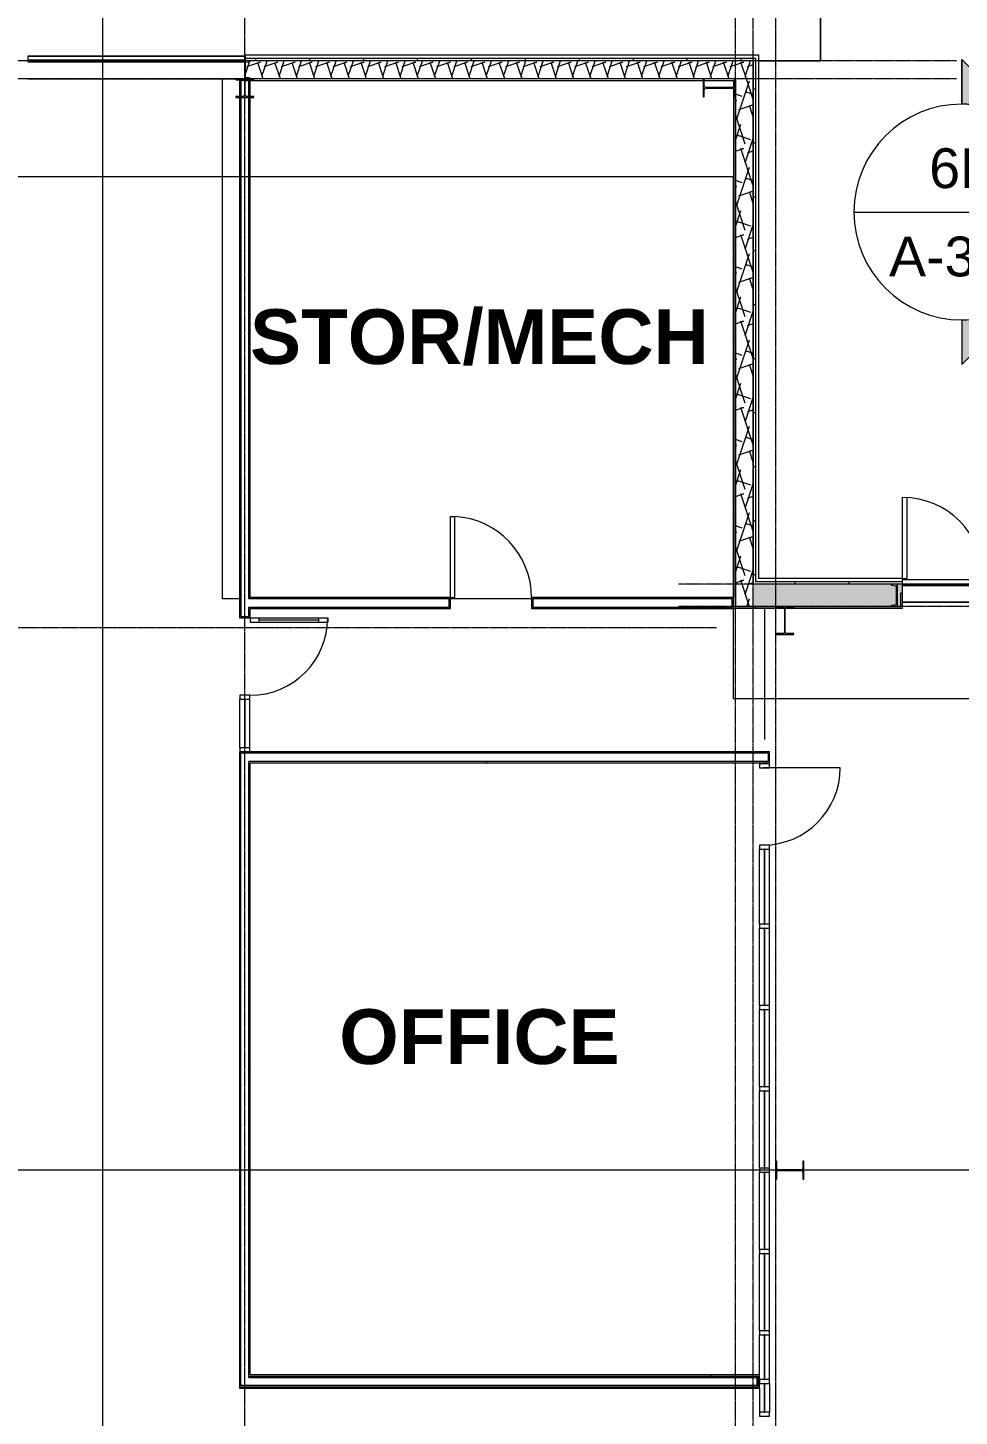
# Model space of a CAD drawing. Header units: inches. Extents: x 25369 to 33163, y -23509 to -20274.
# Drawn here: x 28390 to 28804, y -21494 to -20877 of the extents above; entities that cross this region are included whole.
import ezdxf

# ---------------------------------------------------------------- set-up
doc = ezdxf.new("R2010")
doc.units = ezdxf.units.IN
doc.header["$MEASUREMENT"] = 0
doc.linetypes.add('Grid Line 1_2_', pattern=[0.875, 0.5, -0.125, 0.125, -0.125])
for name, color, linetype, lineweight in [('A-AREA', 32, 'Continuous', 70), ('A-DOOR', 31, 'Continuous', 13), ('A-DOOR-GLAZ', 31, 'Continuous', 15), ('A-FLOR', 192, 'Continuous', 13), ('A-GLAZ-CURT', 52, 'Continuous', 13), ('A-GLAZ-CWMG', 51, 'Continuous', 13), ('A-WALL', 113, 'Continuous', 13), ('A-WALL-PATT', 111, 'Continuous', 25), ('C-TOPO', 7, 'Continuous', 13), ('EOP-PR', 4, 'Continuous', 70), ('G-ANNO-SYMB', 111, 'Continuous', 9), ('I-WALL', 2, 'Continuous', 13), ('L-SITE-WALL', 31, 'Continuous', 13), ('M-AREA-IDEN', 171, 'Continuous', 9), ('S-BEAM', 12, 'Continuous', 13), ('S-COLS', 52, 'Continuous', 13), ('S-GRID', 1, 'Continuous', 9)]:
    doc.layers.add(name, color=color, linetype=linetype, lineweight=lineweight)
doc.styles.add('Arial_1', font='arial.ttf', dxfattribs={"height": 17.703593})
doc.styles.add('Arial_B', font='arialbd.ttf', dxfattribs={"height": 24.354149})
pattern_1 = [(45, (5931.104, 0), (-19.00703, 19.00703), []), (45, (5931.104, 28.8), (-19.00703, 19.00703), [])]
pattern_2 = [(0, (5931.104, 0), (61.44, 15.36), [2.534, -43.546, 2.534, -43.546, -245.76]), (0, (5931.104, 0), (61.44, 15.36), [-92.16, 2.534, -89.626, 2.534, -43.546, -107.52]), (0, (5931.104, 0), (61.44, 15.36), [-230.4, 2.534, -28.186, 2.534, -74.266]), (120, (5954.144, 7.68), (-44.02215, 45.528601), [2.534, -43.546, 2.534, -43.546, -245.76]), (120, (5954.144, 7.68), (-44.02215, 45.528601), [-92.16, 2.534, -89.626, 2.534, -43.546, -107.52]), (120, (5954.144, 7.68), (-44.02215, 45.528601), [-230.4, 2.534, -28.186, 2.534, -74.266]), (240, (5961.824, 38.4), (-17.41785, -60.888601), [2.534, -43.546, 2.534, -43.546, -245.76]), (240, (5961.824, 38.4), (-17.41785, -60.888601), [-92.16, 2.534, -89.626, 2.534, -43.546, -107.52]), (240, (5961.824, 38.4), (-17.41785, -60.888601), [-230.4, 2.534, -28.186, 2.534, -74.266])]
pattern_3 = [(161.57, (5932.064, 0.96), (-7.6802237, -0.0009796), [0, -54.643, 6.067, 0]), (18.43, (5930.144, 0.96), (-7.6802237, 0.0009796), [0, -54.643, 6.067, 0]), (108.43, (5932.064, 0.96), (3.8382953, -19.20136532), [18.211, -42.499]), (71.57, (5930.144, 0.96), (3.8382953, 19.20136532), [18.211, -42.499])]
pattern_4 = [(0, (5931.104, 0), (0, 24), []), (90, (5931.104, 0), (-24, 1e-15), [])]

# ---------------------------------------------------------------- blocks, each defined once
blk = doc.blocks.new('Struct_Xcel_Sports Complex_rvt-2-Overall Floor Plan')
at = {"layer": 'A-FLOR', "color": 43, "lineweight": 9}
for p, q in [((22545.2, -21130.93), (22545.2, -20899.55)), ((22552.7, -21130.93), (22545.2, -21130.93)), ((22682.64, -21130.93), (22646.64, -21130.93)), ((22847.77, -21132.3), (22919.77, -21132.3))]:
    blk.add_line(p, q, dxfattribs=at)
at = {"layer": 'L-SITE-WALL', "color": 43, "lineweight": 9}
for p, q in [((22847.77, -21124.3), (22919.77, -21124.3)), ((22919.77, -21132.3), (22847.77, -21132.3))]:
    blk.add_line(p, q, dxfattribs=at)
blk = doc.blocks.new('Single-Glass 1 - 2_  10 7_16_ x96_-1835913-Overall Floor Plan')
at = {"layer": 'A-DOOR', "color": 7}
for p, q in [((15.21875, -2.4375), (15.21875, -6.4375)), ((17.21875, -2.4375), (15.21875, -2.4375)), ((17.21875, -2.4375), (17.21875, -6.4375)), ((15.21875, -6.4375), (17.21875, -6.4375)), ((15.21875, -32.875), (15.21875, -36.875)), ((15.21875, -32.875), (17.21875, -32.875)), ((17.21875, -36.875), (15.21875, -36.875)), ((17.21875, -32.875), (17.21875, -36.875))]:
    blk.add_line(p, q, dxfattribs=at)
at = {"layer": 'A-DOOR', "color": 43, "lineweight": 9}
for p, q in [((15.21875, -6.4375), (15.21875, -32.875)), ((17.21875, -6.4375), (17.21875, -32.875))]:
    blk.add_line(p, q, dxfattribs=at)
blk.add_arc((17.21875, -2.4375), 34.4375, 180, 270, dxfattribs=at)
at = {"layer": 'A-DOOR-GLAZ', "color": 7, "lineweight": 13}
blk.add_line((16.21875, -32.875), (16.21875, -6.4375), dxfattribs=at)
blk = doc.blocks.new('Single-Flush - 36_ x 84_-1318909-Overall Floor Plan')
at = {"layer": 'A-DOOR', "color": 7}
for p, q in [((16, -2.44), (16, -38.45)), ((18, -2.44), (16, -2.44)), ((18, -2.44), (18, -38.45)), ((18, -38.45), (16, -38.45))]:
    blk.add_line(p, q, dxfattribs=at)
at = {"layer": 'A-DOOR', "color": 43, "lineweight": 9}
blk.add_arc((18, -2.44), 36.07, 180, 266.82115, dxfattribs=at)
blk = doc.blocks.new('Double-Flush - 72_ x 96_-983185-Overall Floor Plan')
at = {"layer": 'A-DOOR', "color": 7}
for p, q in [((-36, -6.63), (-36, -42.63)), ((-36, -6.63), (-34, -6.63)), ((-34, -6.63), (-34, -42.63)), ((34, -6.63), (34, -42.57)), ((36, -6.63), (34, -6.63)), ((36, -6.63), (36, -42.63)), ((-36, -42.63), (-34, -42.63))]:
    blk.add_line(p, q, dxfattribs=at)
at = {"layer": 'A-DOOR', "color": 43, "lineweight": 9}
for centre, start, end in [((-36, -6.63), 270, 360), ((36, -6.63), 180, 270)]:
    blk.add_arc(centre, 36, start, end, dxfattribs=at)
blk = doc.blocks.new('Girt_Z - 8_D-1789509-Overall Floor Plan')
at = {"layer": 'S-BEAM', "color": 43, "lineweight": 9}
for p, q in [((22555.14, -20891.55), (22458.52, -20891.55)), ((22555.14, -20892.13), (22458.52, -20892.13)), ((22555.14, -20892.2), (22458.52, -20892.2)), ((22458.52, -20899.55), (22551.14, -20899.55))]:
    blk.add_line(p, q, dxfattribs=at)
blk = doc.blocks.new('Door_Single_Storefront - one-1371409-Overall Floor Plan')
at = {"layer": 'A-DOOR', "color": 43, "lineweight": 9}
blk.add_line((-17.21875, 34.4375), (-17.21875, 0), dxfattribs=at)
blk.add_arc((-17.21875, 0), 34.4375, 360, 90, dxfattribs=at)
blk = doc.blocks.new('System Panel - Interior Glazing-1220306-Overall Floor Plan')
at = {"layer": 'A-GLAZ-CURT', "color": 7}
for p, q in [((17.21875, 0.9375), (-17.21875, 0.9375)), ((-17.21875, 0.9375), (-17.21875, 0.5625)), ((-17.21875, 0.5625), (17.21875, 0.5625)), ((17.21875, 0.5625), (17.21875, 0.9375))]:
    blk.add_line(p, q, dxfattribs=at)
blk = doc.blocks.new('Rectangular Mullion - Interior 1_75_ x 4_5_-1214730-Overall Floor Plan')
at = {"layer": 'A-GLAZ-CWMG', "color": 43, "lineweight": 9}
for p, q in [((22799.52, -22650.74), (22799.52, -22616.3)), ((22804.02, -22650.74), (22804.02, -22616.3))]:
    blk.add_line(p, q, dxfattribs=at)
blk = doc.blocks.new('Rectangular Mullion - Interior 1_75_ x 4_5_-1835424-Overall Floor Plan')
at = {"layer": 'A-GLAZ-CWMG', "color": 7}
for p, q in [((0, 1.5), (-1.75, 1.5)), ((-1.75, 1.5), (-1.75, -3)), ((0, -3), (0, 1.5)), ((-1.75, -3), (0, -3))]:
    blk.add_line(p, q, dxfattribs=at)
blk = doc.blocks.new('Rectangular Mullion - Interior 1_75_ x 4_5_-1220285-Overall Floor Plan')
at = {"layer": 'A-GLAZ-CWMG', "color": 7}
for p, q in [((-0.875, 1.5), (0.875, 1.5)), ((-0.875, -3), (-0.875, 1.5)), ((0.875, 1.5), (0.875, -3)), ((0.875, -3), (-0.875, -3))]:
    blk.add_line(p, q, dxfattribs=at)
blk = doc.blocks.new('System Panel - Interior Glazing-1870418-Overall Floor Plan')
at = {"layer": 'A-GLAZ-CURT', "color": 7}
for p, q in [((9.94, 0.94), (-9.94, 0.94)), ((-9.94, 0.94), (-9.94, 0.56)), ((-9.94, 0.56), (9.94, 0.56)), ((9.94, 0.56), (9.94, 0.94))]:
    blk.add_line(p, q, dxfattribs=at)
blk = doc.blocks.new('Rectangular Mullion - Interior 1_75_ x 4_5_-1870416-Overall Floor Plan')
at = {"layer": 'A-GLAZ-CWMG', "color": 43, "lineweight": 9}
for p, q in [((22784.14, -21476.05), (22784.14, -21458.3)), ((22788.64, -21478.18), (22788.64, -21458.3))]:
    blk.add_line(p, q, dxfattribs=at)
blk = doc.blocks.new('System Panel - Interior Glazing-1835623-Overall Floor Plan')
at = {"layer": 'A-GLAZ-CURT', "color": 7}
for p, q in [((16.71875, 0.9375), (-16.71875, 0.9375)), ((-16.71875, 0.9375), (-16.71875, 0.5625)), ((-16.71875, 0.5625), (16.71875, 0.5625)), ((16.71875, 0.5625), (16.71875, 0.9375))]:
    blk.add_line(p, q, dxfattribs=at)
blk = doc.blocks.new('Rectangular Mullion - Interior 1_75_ x 4_5_-1835621-Overall Floor Plan')
at = {"layer": 'A-GLAZ-CWMG', "color": 43, "lineweight": 9}
for p, q in [((22784.14, -21275.62), (22784.14, -21242.18)), ((22788.64, -21275.62), (22788.64, -21242.18))]:
    blk.add_line(p, q, dxfattribs=at)
blk = doc.blocks.new('Rectangular Mullion - Interior 1_75_ x 4_5_-1314720-Overall Floor Plan')
at = {"layer": 'A-GLAZ-CWMG', "color": 7}
for p, q in [((-0.875, 1.5), (0.875, 1.5)), ((-0.875, -3), (-0.875, 1.5)), ((0.875, 1.5), (0.875, -3)), ((0.875, -3), (-0.875, -3))]:
    blk.add_line(p, q, dxfattribs=at)
blk = doc.blocks.new('Rectangular Mullion - Interior 1_75_ x 4_5_-1220307-Overall Floor Plan')
at = {"layer": 'A-GLAZ-CWMG', "color": 7}
for p, q in [((-1.75, 1.5), (0, 1.5)), ((-1.75, -3), (-1.75, 1.5)), ((0, 1.5), (0, -3)), ((0, -3), (-1.75, -3))]:
    blk.add_line(p, q, dxfattribs=at)
blk = doc.blocks.new('System Panel - Interior Glazing-1870739-Overall Floor Plan')
at = {"layer": 'A-GLAZ-CURT', "color": 7}
for p, q in [((6.41, -0.56), (-6.41, -0.56)), ((-6.41, -0.56), (-6.41, -0.94)), ((-6.41, -0.94), (6.41, -0.94)), ((6.41, -0.94), (6.41, -0.56))]:
    blk.add_line(p, q, dxfattribs=at)
blk = doc.blocks.new('Rectangular Mullion - Interior 1_75_ x 4_5_-1870859-Overall Floor Plan')
at = {"layer": 'A-GLAZ-CWMG', "color": 43, "lineweight": 9}
for p, q in [((22788.64, -21479.93), (22788.64, -21492.74)), ((22784.14, -21482.05), (22784.14, -21492.74))]:
    blk.add_line(p, q, dxfattribs=at)
blk = doc.blocks.new('Rectangular Mullion - Interior 1_75_ x 4_5_-1220290-Overall Floor Plan')
at = {"layer": 'A-GLAZ-CWMG', "color": 7}
for p, q in [((-0.875, 3), (0.875, 3)), ((-0.875, -1.5), (-0.875, 3)), ((0.875, 3), (0.875, -1.5)), ((0.875, -1.5), (-0.875, -1.5))]:
    blk.add_line(p, q, dxfattribs=at)
blk = doc.blocks.new('System Panel - Interior Glazing-1970507-Overall Floor Plan')
at = {"layer": 'A-GLAZ-CURT', "color": 7}
for p, q in [((10.828125, -0.5625), (-10.828125, -0.5625)), ((-10.828125, -0.5625), (-10.828125, -0.9375)), ((-10.828125, -0.9375), (10.828125, -0.9375)), ((10.828125, -0.9375), (10.828125, -0.5625))]:
    blk.add_line(p, q, dxfattribs=at)
blk = doc.blocks.new('Rectangular Mullion - Interior 1_75_ x 4_5_-1970506-Overall Floor Plan')
at = {"layer": 'A-GLAZ-CWMG', "color": 43, "lineweight": 9}
for p, q in [((22552.89, -21197.18), (22552.89, -21175.52)), ((22557.39, -21197.18), (22557.39, -21175.52))]:
    blk.add_line(p, q, dxfattribs=at)
blk = doc.blocks.new('Rectangular Mullion - Interior 1_75_ x 4_5_-1970396-Overall Floor Plan')
at = {"layer": 'A-GLAZ-CWMG', "color": 7}
for p, q in [((-1.75, 3), (0, 3)), ((-1.75, -1.5), (-1.75, 3)), ((0, 3), (0, -1.5)), ((0, -1.5), (-1.75, -1.5))]:
    blk.add_line(p, q, dxfattribs=at)
blk = doc.blocks.new('Rectangular Mullion - Interior 1_75_ x 4_5_-1970397-Overall Floor Plan')
at = {"layer": 'A-GLAZ-CWMG', "color": 7}
for p, q in [((0, 3), (-1.75, 3)), ((-1.75, 3), (-1.75, -1.5)), ((0, -1.5), (0, 3)), ((-1.75, -1.5), (0, -1.5))]:
    blk.add_line(p, q, dxfattribs=at)
blk = doc.blocks.new('Section - Section Head - Filled-1526-Overall Floor Plan')
at = {"layer": 'G-ANNO-SYMB'}
h = blk.add_hatch(color=256, dxfattribs=at)
edge = h.paths.add_edge_path(flags=0)
edge.add_line((-0.4268, 0.1768), (-0.25, 0.3536))
edge.add_line((-0.25, 0.3536), (-0.25, 0.25))
edge.add_arc((-0.25, 0), 0.25, 90, 135)
h = blk.add_hatch(color=256, dxfattribs=at)
edge = h.paths.add_edge_path(flags=0)
edge.add_arc((-0.25, 0), 0.25, 45, 90)
edge.add_line((-0.25, 0.25), (-0.25, 0.3536))
edge.add_line((-0.25, 0.3536), (-0.0732, 0.1768))
h = blk.add_hatch(color=256, dxfattribs=at)
edge = h.paths.add_edge_path(flags=0)
edge.add_arc((-0.25, 0), 0.2503, 137.9216, 180)
edge.add_line((-0.5003, 0), (-0.6036, 0))
edge.add_line((-0.6036, 0), (-0.4358, 0.1678))
h = blk.add_hatch(color=256, dxfattribs=at)
edge = h.paths.add_edge_path(flags=0)
edge.add_line((-0.0642, 0.1678), (0.1036, 0))
edge.add_line((0.1036, 0), (0.0003, 0))
edge.add_arc((-0.25, 0), 0.2503, 0, 42.0784)
for p, q in [((-0.25, 0.3536), (-0.6036, 0)), ((-0.25, 0.3536), (-0.4268, 0.1768)), ((-0.25, 0.3536), (0.1036, 0)), ((-0.25, 0.25), (-0.25, 0.3536)), ((-0.0732, 0.1768), (-0.25, 0.3536)), ((-0.25, 0.3536), (-0.25, 0.25)), ((-0.4358, 0.1678), (-0.6036, 0)), ((0.1036, 0), (-0.0642, 0.1678)), ((-0.6036, 0), (-0.5003, 0)), ((0.0003, 0), (0.1036, 0)), ((-0.5, 0), (-0.6036, 0)), ((0, 0), (0.1036, 0))]:
    blk.add_line(p, q, dxfattribs=at)
for radius, start, end in [(0.25, 360, 180), (0.25, 90, 135), (0.25, 45, 90), (0.2503, 137.9216, 180), (0.2503, 0, 42.0784), (0.25, 180, 360)]:
    blk.add_arc((-0.25, 0), radius, start, end, dxfattribs=at)

msp = doc.modelspace()

# ---------------------------------------------------------------- hatches: boundary and pattern name
at = {"layer": 'A-WALL-PATT', "lineweight": 9}
h = msp.add_hatch(dxfattribs=at)
h.set_pattern_fill('FP_21', color=253, style=0, pattern_type=2)
h.set_pattern_definition(pattern_4)
h.paths.add_polyline_path([(28486.37, -20891.55), (28713.49, -20891.55), (28713.49, -20890.55), (28486.37, -20890.55)], flags=0)
h = msp.add_hatch(dxfattribs=at)
h.set_pattern_fill('FP_18', color=253, style=0, pattern_type=2)
h.set_pattern_definition(pattern_3)
h.paths.add_polyline_path([(28486.37, -20899.55), (28712.49, -20899.55), (28712.49, -20891.55), (28486.37, -20891.55), (28486.37, -20893.96)], flags=0)
h = msp.add_hatch(dxfattribs=at)
h.set_pattern_fill('FP_21', color=253, style=0, pattern_type=2)
h.set_pattern_definition(pattern_4)
h.paths.add_polyline_path([(28713.49, -21135.05), (28713.49, -21134.3), (28712.49, -21134.3), (28712.49, -21135.05)], flags=0)
h.paths.add_polyline_path([(28712.49, -21124.3), (28713.49, -21124.3), (28713.49, -20891.55), (28712.49, -20891.55), (28712.49, -21116.68)], flags=0)
h = msp.add_hatch(dxfattribs=at)
h.set_pattern_fill('FP_17', color=253, style=0, pattern_type=2)
h.set_pattern_definition(pattern_2)
h.paths.add_polyline_path([(28483.81, -21480.8), (28484.43, -21480.8), (28484.43, -21198.93), (28483.81, -21198.93), (28483.81, -21476.05)], flags=0)
h.paths.add_polyline_path([(28486.24, -21139.33), (28486.24, -21138.71), (28484.43, -21138.71), (28484.43, -20899.55), (28483.81, -20899.55), (28483.81, -21139.33)], flags=0)
h = msp.add_hatch(dxfattribs=at)
h.set_pattern_fill('FP_17', color=253, style=0, pattern_type=2)
h.set_pattern_definition(pattern_2)
h.paths.add_polyline_path([(28488.68, -21476.05), (28488.68, -21203.18), (28488.06, -21203.18), (28488.06, -21476.05)], flags=0)
h.paths.add_polyline_path([(28488.68, -21139.33), (28488.68, -21134.55), (28488.06, -21134.55), (28488.06, -21138.71), (28486.24, -21138.71), (28486.24, -21139.33)], flags=0)
h.paths.add_polyline_path([(28488.06, -21130.93), (28488.68, -21130.93), (28488.68, -20899.55), (28484.43, -20899.55), (28484.43, -20900.18), (28488.06, -20900.18), (28488.06, -21019.85)], flags=0)
h = msp.add_hatch(dxfattribs=at)
h.set_pattern_fill('FP_18', color=253, style=0, pattern_type=2)
h.set_pattern_definition(pattern_3)
h.paths.add_polyline_path([(28712.49, -21134.3), (28712.49, -20899.55), (28704.49, -20899.55), (28704.49, -21134.3)], flags=0)
h = msp.add_hatch(dxfattribs=at)
h.set_pattern_fill('FP_21', color=253, style=0, pattern_type=2)
h.set_pattern_definition(pattern_4)
h.paths.add_polyline_path([(28713.49, -21124.3), (28778.87, -21124.3), (28778.87, -21123.3), (28713.49, -21123.3)], flags=0)
h.paths.add_polyline_path([(31911.37, -21124.3), (31912.12, -21124.3), (31912.12, -21123.3), (31899.87, -21123.3), (31899.87, -21124.3), (31909.06, -21124.3)], flags=0)
h.paths.add_polyline_path([(28859.87, -21124.3), (28859.87, -21123.3), (28850.87, -21123.3), (28850.87, -21124.3)], flags=0)
h.paths.add_polyline_path([(31733.59, -21124.3), (31863.87, -21124.3), (31863.87, -21123.3), (29003.87, -21123.3), (29003.87, -21124.3), (31172.11, -21124.3)], flags=0)
h = msp.add_hatch(dxfattribs=at)
h.set_pattern_fill('FP_18', color=253, style=0, pattern_type=2)
h.set_pattern_definition(pattern_3)
h.paths.add_polyline_path([(29557.84, -21134.3), (31863.12, -21134.3), (31863.12, -21128.43), (31863.87, -21128.43), (31863.87, -21124.3), (29003.87, -21124.3), (29003.87, -21128.43), (29004.62, -21128.43), (29004.62, -21134.3), (29487.66, -21134.3)], flags=0)
h.paths.add_polyline_path([(28712.49, -21134.3), (28778.12, -21134.3), (28778.12, -21128.43), (28778.87, -21128.43), (28778.87, -21124.3), (28712.49, -21124.3), (28712.49, -21126.36)], flags=0)
h.paths.add_polyline_path([(31911.37, -21134.3), (31911.37, -21124.3), (31899.87, -21124.3), (31899.87, -21128.43), (31900.62, -21128.43), (31900.62, -21134.3), (31909.06, -21134.3)], flags=0)
h.paths.add_polyline_path([(28851.62, -21134.3), (28859.12, -21134.3), (28859.12, -21128.43), (28859.87, -21128.43), (28859.87, -21124.3), (28850.87, -21124.3), (28850.87, -21128.43), (28851.62, -21128.43)], flags=0)
h = msp.add_hatch(dxfattribs=at)
h.set_pattern_fill('FP_17', color=253, style=0, pattern_type=2)
h.set_pattern_definition(pattern_2)
h.paths.add_polyline_path([(28614.37, -21132.74), (28614.37, -21130.93), (28703.74, -21130.93), (28703.74, -21130.3), (28613.74, -21130.3), (28613.74, -21132.74)], flags=0)
h.paths.add_polyline_path([(28577.74, -21132.74), (28577.74, -21130.3), (28488.68, -21130.3), (28488.68, -21130.93), (28577.12, -21130.93), (28577.12, -21132.74)], flags=0)
h = msp.add_hatch(dxfattribs=at)
h.set_pattern_fill('FP_17', color=253, style=0, pattern_type=2)
h.set_pattern_definition(pattern_2)
h.paths.add_polyline_path([(28680.52, -21135.18), (28703.74, -21135.18), (28703.74, -21130.93), (28703.12, -21130.93), (28703.12, -21134.55), (28614.37, -21134.55), (28614.37, -21132.74), (28613.74, -21132.74), (28613.74, -21135.18), (28645.43, -21135.18)], flags=0)
h.paths.add_polyline_path([(28577.74, -21135.18), (28577.74, -21132.74), (28577.12, -21132.74), (28577.12, -21134.55), (28488.68, -21134.55), (28488.68, -21135.18), (28505.06, -21135.18)], flags=0)
h = msp.add_hatch(dxfattribs=at)
h.set_pattern_fill('FP_17', color=253, style=0, pattern_type=2)
h.set_pattern_definition(pattern_2)
h.paths.add_polyline_path([(28719.74, -21199.55), (28719.74, -21198.93), (28484.43, -21198.93), (28484.43, -21199.55), (28719.12, -21199.55)], flags=0)
h = msp.add_hatch(dxfattribs=at)
h.set_pattern_fill('FP_17', color=253, style=0, pattern_type=2)
h.set_pattern_definition(pattern_2)
h.paths.add_polyline_path([(28645.43, -21203.8), (28719.74, -21203.8), (28719.74, -21199.55), (28719.12, -21199.55), (28719.12, -21203.18), (28488.68, -21203.18), (28488.68, -21203.8)], flags=0)
h = msp.add_hatch(dxfattribs=at)
h.set_pattern_fill('FP_17', color=253, style=0, pattern_type=2)
h.set_pattern_definition(pattern_2)
h.paths.add_polyline_path([(28483.81, -21481.43), (28714.62, -21481.43), (28714.62, -21477.3), (28713.99, -21477.3), (28713.99, -21480.8), (28483.81, -21480.8)], flags=0)
h = msp.add_hatch(dxfattribs=at)
h.set_pattern_fill('FP_17', color=253, style=0, pattern_type=2)
h.set_pattern_definition(pattern_2)
h.paths.add_polyline_path([(28714.62, -21476.68), (28715.24, -21476.68), (28715.24, -21476.05), (28488.06, -21476.05), (28488.06, -21476.68), (28645.43, -21476.68)], flags=0)
h = msp.add_hatch(dxfattribs=at)
h.set_pattern_fill('FP_17', color=253, style=0, pattern_type=2)
h.set_pattern_definition(pattern_2)
h.paths.add_polyline_path([(28713.99, -21477.3), (28714.62, -21477.3), (28714.62, -21476.68), (28488.06, -21476.68), (28488.06, -21477.3), (28645.43, -21477.3)], flags=0)
at = {"layer": 'S-COLS', "lineweight": 9}
h = msp.add_hatch(dxfattribs=at)
h.set_pattern_fill('FP_15', color=253, style=0, pattern_type=2)
h.set_pattern_definition(pattern_1)
h.paths.add_polyline_path([(28488.58, -20899.55), (28488.47, -20899.28), (28488.19, -20899.16), (28486.55, -20898.9), (28486.55, -20892.2), (28488.47, -20891.83), (28488.58, -20891.55), (28486.24, -20891.55), (28486.24, -20899.55), (28487.51, -20899.55)], flags=0)
h = msp.add_hatch(dxfattribs=at)
h.set_pattern_fill('FP_15', color=253, style=0, pattern_type=2)
h.set_pattern_definition(pattern_1)
h.paths.add_polyline_path([(28490.24, -20907.8), (28490.24, -20907.37), (28487.08, -20907.37), (28486.59, -20907.17), (28486.39, -20906.68), (28486.39, -20900.68), (28486.59, -20900.19), (28487.08, -20899.99), (28490.24, -20899.99), (28490.24, -20899.55), (28482.24, -20899.55), (28482.24, -20899.99), (28485.41, -20899.99), (28485.9, -20900.19), (28486.1, -20900.68), (28486.1, -20906.68), (28485.9, -20907.17), (28485.41, -20907.37), (28482.24, -20907.37), (28482.24, -20907.8)], flags=0)
h = msp.add_hatch(dxfattribs=at)
h.set_pattern_fill('FP_15', color=253, style=0, pattern_type=2)
h.set_pattern_definition(pattern_1)
h.paths.add_polyline_path([(28704.06, -20907.55), (28704.49, -20907.55), (28704.49, -20899.55), (28704.06, -20899.55), (28704.06, -20902.72), (28703.86, -20903.21), (28703.37, -20903.41), (28691.37, -20903.41), (28690.88, -20903.21), (28690.68, -20902.72), (28690.68, -20899.55), (28690.24, -20899.55), (28690.24, -20907.55), (28690.68, -20907.55), (28690.68, -20904.39), (28690.88, -20903.9), (28691.37, -20903.7), (28703.37, -20903.7), (28703.86, -20903.9), (28704.06, -20904.39)], flags=0)
h = msp.add_hatch(dxfattribs=at)
h.set_pattern_fill('FP_15', color=253, style=0, pattern_type=2)
h.set_pattern_definition(pattern_1)
h.paths.add_polyline_path([(28722.49, -21146.8), (28730.49, -21146.8), (28730.49, -21146.37), (28727.33, -21146.37), (28726.84, -21146.17), (28726.64, -21145.68), (28726.64, -21135.43), (28726.84, -21134.94), (28727.33, -21134.74), (28730.49, -21134.74), (28730.49, -21134.3), (28722.49, -21134.3), (28722.49, -21134.74), (28725.66, -21134.74), (28726.15, -21134.94), (28726.35, -21135.43), (28726.35, -21145.68), (28726.15, -21146.17), (28725.66, -21146.37), (28722.49, -21146.37)], flags=0)
h = msp.add_hatch(dxfattribs=at)
h.set_pattern_fill('FP_15', color=253, style=0, pattern_type=2)
h.set_pattern_definition(pattern_1)
h.paths.add_polyline_path([(28734.56, -21389.05), (28734.99, -21389.05), (28734.99, -21381.05), (28734.56, -21381.05), (28734.56, -21384.22), (28734.36, -21384.71), (28733.87, -21384.91), (28723.62, -21384.91), (28723.13, -21384.71), (28722.93, -21384.22), (28722.93, -21381.05), (28722.49, -21381.05), (28722.49, -21389.05), (28722.93, -21389.05), (28722.93, -21385.89), (28723.13, -21385.4), (28723.62, -21385.2), (28733.87, -21385.2), (28734.36, -21385.4), (28734.56, -21385.89)], flags=0)

# ---------------------------------------------------------------- linework, layer by layer
at = {"layer": 'A-AREA', "color": 43, "lineweight": 9}
msp.add_line((28717.68, -21193.43), (28717.68, -21135.05), dxfattribs=at)
at = {"layer": 'A-WALL', "color": 7}
for p, q in [((28486.31, -20889.48), (28389.68, -20889.48)), ((28389.68, -20889.48), (28389.68, -20891.05)), ((28389.68, -20891.05), (28486.31, -20891.05)), ((28486.31, -20891.05), (28486.31, -20889.48)), ((28714.99, -20889.05), (28486.37, -20889.05)), ((28486.37, -20889.05), (28486.37, -20900.3)), ((28713.49, -20890.55), (28486.37, -20890.55)), ((28712.49, -20891.55), (28486.37, -20891.55)), ((28712.49, -20891.55), (28712.49, -21124.3)), ((28713.49, -20890.55), (28713.49, -21123.3)), ((28714.99, -21121.8), (28714.99, -20889.05)), ((28484.43, -20900.18), (28488.06, -20900.18)), ((28484.43, -20900.18), (28484.43, -21138.71)), ((28704.49, -20899.55), (28486.37, -20899.55)), ((28486.37, -20900.3), (28703.74, -20900.3)), ((28488.06, -21130.93), (28488.06, -20900.18)), ((28703.74, -20900.3), (28703.74, -21130.3)), ((28704.49, -20899.55), (28704.49, -21134.3)), ((28778.87, -21123.3), (28713.49, -21123.3)), ((28778.87, -21121.8), (28714.99, -21121.8)), ((28778.87, -21135.05), (28778.87, -21121.8)), ((28778.87, -21124.3), (28712.49, -21124.3)), ((28778.87, -21128.43), (28778.12, -21128.43)), ((28778.12, -21134.3), (28778.12, -21128.43)), ((28577.12, -21130.93), (28488.06, -21130.93)), ((28488.06, -21138.71), (28488.06, -21134.55)), ((28488.06, -21134.55), (28577.12, -21134.55)), ((28577.12, -21134.55), (28577.12, -21130.93)), ((28614.37, -21130.93), (28614.37, -21134.55)), ((28703.12, -21130.93), (28614.37, -21130.93)), ((28614.37, -21134.55), (28703.12, -21134.55)), ((28703.12, -21134.55), (28703.12, -21130.93)), ((28703.74, -21135.05), (28778.87, -21135.05)), ((28704.49, -21134.3), (28778.12, -21134.3)), ((28712.49, -21135.05), (28712.49, -21134.3)), ((28713.49, -21135.05), (28713.49, -21134.3)), ((28484.43, -21138.71), (28488.06, -21138.71)), ((28719.12, -21199.55), (28484.43, -21199.55)), ((28484.43, -21480.8), (28484.43, -21199.55)), ((28719.12, -21203.18), (28488.06, -21203.18)), ((28488.06, -21477.3), (28488.06, -21203.18)), ((28719.12, -21199.55), (28719.12, -21203.18)), ((28713.99, -21480.8), (28483.81, -21480.8)), ((28483.81, -21481.43), (28714.62, -21481.43)), ((28488.06, -21476.68), (28714.62, -21476.68)), ((28488.06, -21477.3), (28713.99, -21477.3)), ((28713.99, -21477.3), (28713.99, -21480.8)), ((28714.62, -21481.43), (28714.62, -21476.68))]:
    msp.add_line(p, q, dxfattribs=at)
at = {"layer": 'C-TOPO', "color": 43, "lineweight": 9}
for p, q in [((28742.34, -20891.55), (28742.34, -20555.04)), ((28742.34, -20555.04), (28742.34, -20891.55)), ((28714.99, -20891.55), (28742.34, -20891.55)), ((28742.34, -20891.55), (28714.99, -20891.55)), ((28850.87, -21124.95), (28778.87, -21124.95)), ((28778.87, -21124.95), (28850.87, -21124.95))]:
    msp.add_line(p, q, dxfattribs=at)
at = {"layer": 'EOP-PR', "color": 43, "lineweight": 9}
for p, q in [((28742.34, -20891.55), (28742.34, -20555.04)), ((28714.99, -20891.55), (28742.34, -20891.55))]:
    msp.add_line(p, q, dxfattribs=at)
at = {"layer": 'G-ANNO-SYMB'}
for p, q in [((28422.96, -20695.61), (28422.96, -23077.29)), ((28703.74, -20943.13), (27936.59, -20943.13)), ((28703.74, -21175.35), (28703.74, -20943.13)), ((28757.26, -20958.81), (28853.26, -20958.81)), ((32514.71, -21175.35), (28703.74, -21175.35))]:
    msp.add_line(p, q, dxfattribs=at)
at = {"layer": 'I-WALL', "color": 7}
for p, q in [((28483.81, -20899.55), (28483.81, -21139.33)), ((28488.68, -20899.55), (28483.81, -20899.55)), ((28488.68, -21130.3), (28488.68, -20899.55)), ((28577.74, -21130.3), (28488.68, -21130.3)), ((28488.68, -21139.33), (28488.68, -21135.18)), ((28488.68, -21135.18), (28577.74, -21135.18)), ((28577.74, -21135.18), (28577.74, -21130.3)), ((28703.74, -21130.3), (28613.74, -21130.3)), ((28613.74, -21130.3), (28613.74, -21135.18)), ((28613.74, -21135.18), (28703.74, -21135.18)), ((28703.74, -21135.18), (28703.74, -21130.3)), ((28483.81, -21139.33), (28488.68, -21139.33)), ((28719.74, -21198.93), (28483.81, -21198.93)), ((28483.81, -21198.93), (28483.81, -21482.05)), ((28719.74, -21203.8), (28719.74, -21198.93)), ((28488.68, -21203.8), (28719.74, -21203.8)), ((28488.68, -21476.05), (28488.68, -21203.8)), ((28715.24, -21476.05), (28488.68, -21476.05)), ((28715.24, -21482.05), (28715.24, -21476.05)), ((28483.81, -21482.05), (28715.24, -21482.05))]:
    msp.add_line(p, q, dxfattribs=at)
at = {"layer": 'L-SITE-WALL', "color": 10, "lineweight": 9}
msp.add_line((28389.68, -20889.55), (28486.31, -20889.55), dxfattribs=at)
at = {"layer": 'L-SITE-WALL', "color": 43, "lineweight": 9}
for p, q in [((28778.87, -21122.3), (28850.87, -21122.3)), ((28850.87, -21124.3), (28778.87, -21124.3))]:
    msp.add_line(p, q, dxfattribs=at)
at = {"layer": 'S-COLS', "color": 7}
for p, q in [((28488.58, -20891.55), (28486.24, -20891.55)), ((28486.24, -20891.55), (28486.24, -20899.55)), ((28486.55, -20892.2), (28488.19, -20891.94)), ((28486.55, -20898.9), (28486.55, -20892.2)), ((28490.24, -20899.55), (28482.24, -20899.55)), ((28482.24, -20899.55), (28482.24, -20899.99)), ((28482.24, -20899.99), (28485.41, -20899.99)), ((28486.1, -20900.68), (28486.1, -20906.68)), ((28486.24, -20899.55), (28488.58, -20899.55)), ((28486.39, -20906.68), (28486.39, -20900.68)), ((28488.19, -20899.16), (28486.55, -20898.9)), ((28487.08, -20899.99), (28490.24, -20899.99)), ((28490.24, -20899.99), (28490.24, -20899.55)), ((28690.68, -20899.55), (28690.24, -20899.55)), ((28690.24, -20899.55), (28690.24, -20907.55)), ((28690.68, -20902.72), (28690.68, -20899.55)), ((28704.49, -20899.55), (28704.06, -20899.55)), ((28704.06, -20899.55), (28704.06, -20902.72)), ((28704.49, -20907.55), (28704.49, -20899.55)), ((28690.68, -20907.55), (28690.68, -20904.39)), ((28703.37, -20903.41), (28691.37, -20903.41)), ((28691.37, -20903.7), (28703.37, -20903.7)), ((28704.06, -20904.39), (28704.06, -20907.55)), ((28485.41, -20907.37), (28482.24, -20907.37)), ((28482.24, -20907.37), (28482.24, -20907.8)), ((28482.24, -20907.8), (28490.24, -20907.8)), ((28490.24, -20907.37), (28487.08, -20907.37)), ((28490.24, -20907.8), (28490.24, -20907.37)), ((28690.24, -20907.55), (28690.68, -20907.55)), ((28704.06, -20907.55), (28704.49, -20907.55)), ((28776.62, -21124.3), (28773.73, -21124.3)), ((28774.16, -21124.74), (28776.09, -21125.04)), ((28776.09, -21125.04), (28776.09, -21133.56)), ((28776.62, -21134.3), (28776.62, -21124.3)), ((28730.49, -21134.3), (28722.49, -21134.3)), ((28722.49, -21134.3), (28722.49, -21134.74)), ((28722.49, -21134.74), (28725.66, -21134.74)), ((28726.35, -21135.43), (28726.35, -21145.68)), ((28726.64, -21145.68), (28726.64, -21135.43)), ((28727.33, -21134.74), (28730.49, -21134.74)), ((28730.49, -21134.74), (28730.49, -21134.3)), ((28773.73, -21134.3), (28776.62, -21134.3)), ((28776.09, -21133.56), (28774.16, -21133.87)), ((28725.66, -21146.37), (28722.49, -21146.37)), ((28722.49, -21146.37), (28722.49, -21146.8)), ((28722.49, -21146.8), (28730.49, -21146.8)), ((28730.49, -21146.37), (28727.33, -21146.37)), ((28730.49, -21146.8), (28730.49, -21146.37)), ((28722.93, -21381.05), (28722.49, -21381.05)), ((28722.49, -21381.05), (28722.49, -21389.05)), ((28722.93, -21384.22), (28722.93, -21381.05)), ((28734.99, -21381.05), (28734.56, -21381.05)), ((28734.56, -21381.05), (28734.56, -21384.22)), ((28734.99, -21389.05), (28734.99, -21381.05)), ((28722.93, -21389.05), (28722.93, -21385.89)), ((28733.87, -21384.91), (28723.62, -21384.91)), ((28723.62, -21385.2), (28733.87, -21385.2)), ((28734.56, -21385.89), (28734.56, -21389.05)), ((28722.49, -21389.05), (28722.93, -21389.05)), ((28734.56, -21389.05), (28734.99, -21389.05))]:
    msp.add_line(p, q, dxfattribs=at)
for centre, radius, start, end in [((28488.19, -20891.55), 0.39, 270, 0), ((28485.41, -20900.68), 0.691, 0, 90), ((28487.08, -20900.68), 0.691, 90, 180), ((28488.19, -20899.55), 0.39, 0, 90), ((28485.41, -20906.68), 0.691, 270, 0), ((28487.08, -20906.68), 0.691, 180, 270), ((28691.37, -20902.72), 0.691, 180, 270), ((28691.37, -20904.39), 0.691, 90, 180), ((28703.37, -20902.72), 0.691, 270, 0), ((28703.37, -20904.39), 0.691, 0, 90), ((28774.16, -21124.3), 0.436, 180, 270), ((28725.66, -21135.43), 0.691, 0, 90), ((28727.33, -21135.43), 0.691, 90, 180), ((28774.16, -21134.3), 0.436, 90, 180), ((28725.66, -21145.68), 0.691, 270, 0), ((28727.33, -21145.68), 0.691, 180, 270), ((28723.62, -21384.22), 0.691, 180, 270), ((28723.62, -21385.89), 0.691, 90, 180), ((28733.87, -21384.22), 0.691, 270, 0), ((28733.87, -21385.89), 0.691, 0, 90)]:
    msp.add_arc(centre, radius, start, end, dxfattribs=at)
at = {"layer": 'S-GRID', "linetype": 'Grid Line 1_2_'}
for p, q in [((28486.24, -23155.1), (28486.24, -20370)), ((28712.49, -22389.58), (28712.49, -20370)), ((28704.49, -22389.58), (28704.49, -20550.05)), ((28712.49, -22389.58), (28712.49, -20646.05)), ((28722.49, -22389.58), (28722.49, -20646.05)), ((28802.96, -20891.55), (27498.46, -20891.55)), ((28802.96, -20899.55), (27402.46, -20899.55)), ((32932.57, -21124.3), (28679.12, -21124.3)), ((33028.57, -21134.3), (28679.12, -21134.3)), ((28696.12, -21143.8), (27402.46, -21143.8)), ((32358.45, -21385.05), (27402.46, -21385.05)), ((33028.57, -21385.05), (27859.12, -21385.05))]:
    msp.add_line(p, q, dxfattribs=at)

# ---------------------------------------------------------------- block references
at = {"color": 250, "lineweight": 5}
msp.add_blockref('Struct_Xcel_Sports Complex_rvt-2-Overall Floor Plan', (5931.1, 0), dxfattribs=at)
at = {"layer": 'A-DOOR', "color": 43, "lineweight": 9}
for name, p, rotation in [('Double-Flush - 72_ x 96_-983185-Overall Floor Plan', (28814.87, -21128.43), 180), ('Door_Single_Storefront - one-1371409-Overall Floor Plan', (28716.74, -21223.21), 270)]:
    msp.add_blockref(name, p, dxfattribs=dict(at, rotation=rotation))
at = {"layer": 'A-DOOR', "color": 250, "lineweight": 9}
for name, p, rotation in [('Single-Flush - 36_ x 84_-1318909-Overall Floor Plan', (28595.74, -21132.74), 180), ('Single-Glass 1 - 2_  10 7_16_ x96_-1835913-Overall Floor Plan', (28486.24, -21156.55), 89.99999999999959)]:
    msp.add_blockref(name, p, dxfattribs=dict(at, rotation=rotation))
at = {"layer": 'A-GLAZ-CURT', "color": 43, "lineweight": 9}
for name, p, rotation in [('System Panel - Interior Glazing-1970507-Overall Floor Plan', (28486.99, -21186.35), 270), ('System Panel - Interior Glazing-1835623-Overall Floor Plan', (28716.74, -21258.9), 270), ('System Panel - Interior Glazing-1220306-Overall Floor Plan', (28716.74, -21294.58), 270), ('System Panel - Interior Glazing-1220306-Overall Floor Plan', (28716.74, -21330.77), 270), ('System Panel - Interior Glazing-1220306-Overall Floor Plan', (28716.74, -21366.96), 270), ('System Panel - Interior Glazing-1220306-Overall Floor Plan', (28716.74, -21403.15), 270), ('System Panel - Interior Glazing-1220306-Overall Floor Plan', (28716.74, -21439.33), 270), ('System Panel - Interior Glazing-1870418-Overall Floor Plan', (28716.74, -21468.24), 270), ('System Panel - Interior Glazing-1870739-Overall Floor Plan', (28716.74, -21486.33), 90)]:
    msp.add_blockref(name, p, dxfattribs=dict(at, rotation=rotation))
at = {"layer": 'A-GLAZ-CWMG', "color": 43, "lineweight": 9, "rotation": 90}
for name, p in [('Rectangular Mullion - Interior 1_75_ x 4_5_-1970397-Overall Floor Plan', (28486.99, -21173.77)), ('Rectangular Mullion - Interior 1_75_ x 4_5_-1835424-Overall Floor Plan', (28716.74, -21204.24))]:
    msp.add_blockref(name, p, dxfattribs=at)
at = {"layer": 'A-GLAZ-CWMG', "color": 43, "lineweight": 9}
for name, p in [('Rectangular Mullion - Interior 1_75_ x 4_5_-1970506-Overall Floor Plan', (5931.1, 0)), ('Rectangular Mullion - Interior 1_75_ x 4_5_-1835621-Overall Floor Plan', (5931.1, 0)), ('Rectangular Mullion - Interior 1_75_ x 4_5_-1214730-Overall Floor Plan', (5915.73, 1338.94)), ('Rectangular Mullion - Interior 1_75_ x 4_5_-1214730-Overall Floor Plan', (5915.73, 1302.75)), ('Rectangular Mullion - Interior 1_75_ x 4_5_-1214730-Overall Floor Plan', (5915.73, 1266.56)), ('Rectangular Mullion - Interior 1_75_ x 4_5_-1214730-Overall Floor Plan', (5915.73, 1230.38)), ('Rectangular Mullion - Interior 1_75_ x 4_5_-1214730-Overall Floor Plan', (5915.73, 1194.19)), ('Rectangular Mullion - Interior 1_75_ x 4_5_-1870416-Overall Floor Plan', (5931.1, 0)), ('Rectangular Mullion - Interior 1_75_ x 4_5_-1870859-Overall Floor Plan', (5931.1, 0))]:
    msp.add_blockref(name, p, dxfattribs=at)
at = {"layer": 'A-GLAZ-CWMG', "color": 43, "lineweight": 9, "extrusion": (0, 0, -1)}
for name, p, rotation in [('Rectangular Mullion - Interior 1_75_ x 4_5_-1970396-Overall Floor Plan', (-28486.99, -21198.93), 270), ('Rectangular Mullion - Interior 1_75_ x 4_5_-1314720-Overall Floor Plan', (-28716.74, -21241.3), 270), ('Rectangular Mullion - Interior 1_75_ x 4_5_-1220285-Overall Floor Plan', (-28716.74, -21276.49), 270), ('Rectangular Mullion - Interior 1_75_ x 4_5_-1220285-Overall Floor Plan', (-28716.74, -21312.68), 270), ('Rectangular Mullion - Interior 1_75_ x 4_5_-1220285-Overall Floor Plan', (-28716.74, -21348.87), 270), ('Rectangular Mullion - Interior 1_75_ x 4_5_-1220285-Overall Floor Plan', (-28716.74, -21385.05), 270), ('Rectangular Mullion - Interior 1_75_ x 4_5_-1220285-Overall Floor Plan', (-28716.74, -21421.24), 270), ('Rectangular Mullion - Interior 1_75_ x 4_5_-1220285-Overall Floor Plan', (-28716.74, -21457.43), 270), ('Rectangular Mullion - Interior 1_75_ x 4_5_-1220307-Overall Floor Plan', (-28716.74, -21479.93), 270), ('Rectangular Mullion - Interior 1_75_ x 4_5_-1220290-Overall Floor Plan', (-28716.74, -21493.62), 90)]:
    msp.add_blockref(name, p, dxfattribs=dict(at, rotation=rotation))
at = {"layer": 'G-ANNO-SYMB', "xscale": 191.9999999999999, "yscale": 191.9999999999999, "zscale": 191.9999999999999, "rotation": 269.9999999999996}
msp.add_blockref('Section - Section Head - Filled-1526-Overall Floor Plan', (28805.26, -21006.81), dxfattribs=at)
at = {"layer": 'S-BEAM', "color": 43, "lineweight": 9}
msp.add_blockref('Girt_Z - 8_D-1789509-Overall Floor Plan', (5931.1, 0), dxfattribs=at)

# ---------------------------------------------------------------- texts
at = {"layer": 'G-ANNO-SYMB', "char_height": 17.704, "attachment_point": 2, "line_spacing_factor": 0.938532, "style": 'Arial_1'}
for s, insert, width in [('6B', (28805.87, -20930.47), 36.072), ('A-301', (28805.87, -20969.74), 78.624)]:
    msp.add_mtext(s, dxfattribs=dict(at, insert=insert, width=width))
at = {"layer": 'M-AREA-IDEN', "char_height": 24.354, "attachment_point": 2, "line_spacing_factor": 0.938532, "style": 'Arial_B'}
for s, insert, width in [('STOR/MECH', (28590.6, -21002.08), 236.736), ('OFFICE', (28590.62, -21313.45), 144.864)]:
    msp.add_mtext(s, dxfattribs=dict(at, insert=insert, width=width))

doc.saveas('drawing.dxf')
